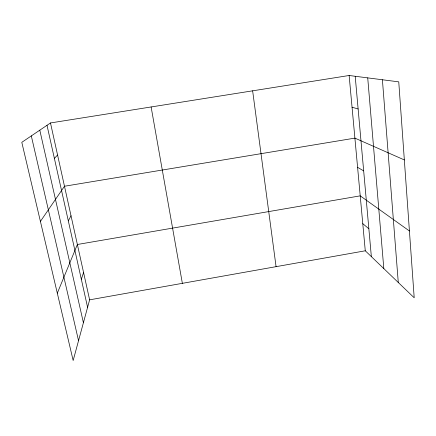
<?xml version="1.0" encoding="UTF-8"?>
<svg xmlns="http://www.w3.org/2000/svg" width="436" height="436" viewBox="0 0 436 436"><rect width="100%" height="100%" fill="white"/><g stroke="black" fill="none" stroke-linecap="round" stroke-linejoin="round"><path stroke-width="0.65" d="M50.483 122.952L89.62 299.837L73.161 360.507L21.8 142.332L50.483 122.952L349.132 75.493L398.755 81.854L414.2 297.783L365.275 250.793L349.132 75.493M81.33 279.263L83.57 272.511M57.312 293.177L77.374 244.492L360.218 195.851L409.42 230.976M68.316 220.899L71.014 215.744M40.412 221.406L64.484 186.243L354.899 138.119L404.341 159.93M54.38 158.377L57.579 155.031M89.62 299.837L365.275 250.793M352.054 107.223L358.125 108.978M357.591 167.348L363.668 170.879M362.779 223.657L368.856 228.764M31.305 135.907L78.54 340.674M39.796 130.173L83.407 322.738M47.006 125.301L87.587 307.326M151.123 106.956L182.362 283.335M252.64 90.824L276.07 266.663M355.198 76.267L371.352 256.624M367.722 77.875L383.822 268.603M382.405 79.755L398.281 282.495"/></g></svg>
